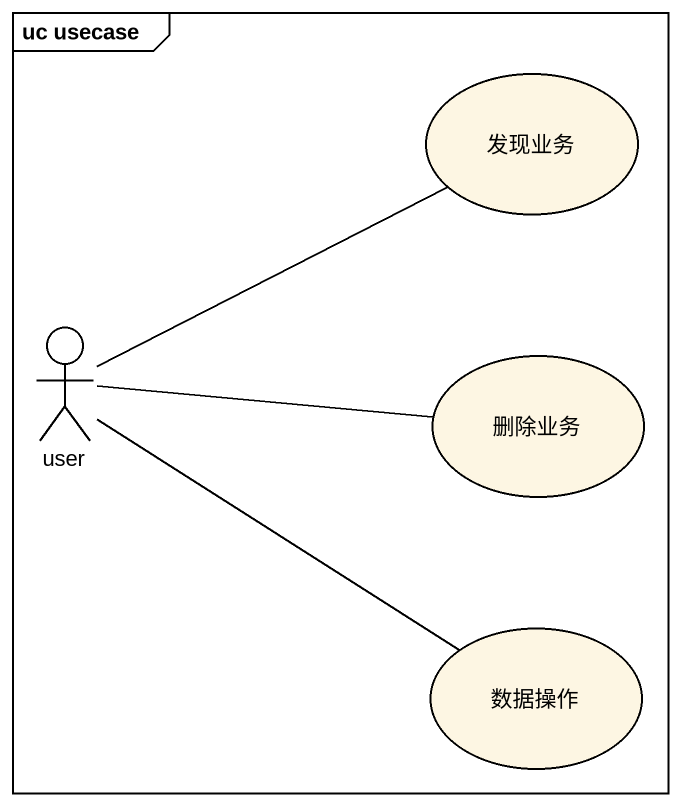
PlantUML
@startuml
mainframe uc usecase
usecase 发现业务
actor user
usecase 删除业务
usecase 数据操作
user -right- 发现业务
user -right- 删除业务
user -right- 数据操作
@enduml
